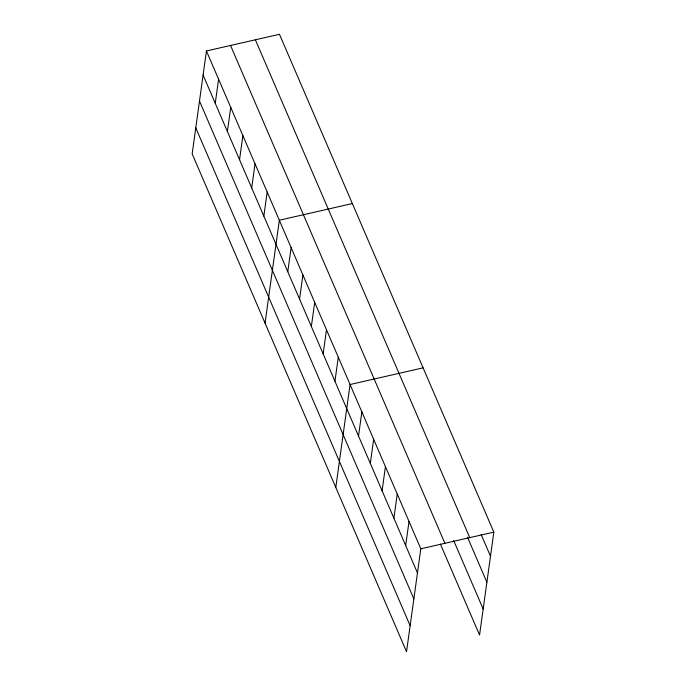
<?xml version="1.0" encoding="UTF-8"?>
<svg xmlns="http://www.w3.org/2000/svg" width="686" height="686" viewBox="0 0 686 686"><rect width="100%" height="100%" fill="white"/><g stroke="black" fill="none" stroke-linecap="round" stroke-linejoin="round"><path stroke-width="1.03" d="M206.443 50.97L192.166 153.87L406.532 651.7L420.81 548.809L206.443 50.97L279.468 34.3L493.834 532.13L479.557 635.03L440.395 544.084M215.25 103.277L218.594 79.182M227.4 131.489L230.736 107.393M239.543 159.701L242.887 135.605M251.693 187.913L255.038 163.817M263.836 216.124L267.18 192.029M265.053 323.132L279.331 220.232L352.347 203.562M287.777 271.716L291.121 247.62M299.568 299.096L302.912 275M311.358 326.476L314.702 302.38M323.149 353.856L326.493 329.76M334.94 381.236L338.284 357.14M335.797 487.412L350.074 384.52L423.091 367.85M358.521 435.996L361.865 411.9M370.311 463.376L373.656 439.28M382.102 490.756L385.438 466.66M393.893 518.136L397.228 494.04M405.675 545.524L409.019 521.429M420.81 548.809L493.834 532.13M481.229 534.72L490.49 556.226M255.372 39.805L469.738 537.635M467.509 537.249L486.88 582.234M453.686 540.577L483.167 609.022M230.539 45.473L444.905 543.303M203.099 75.066L417.465 572.904M199.497 101.074L413.864 598.904M195.776 127.862L410.142 625.701"/></g></svg>
